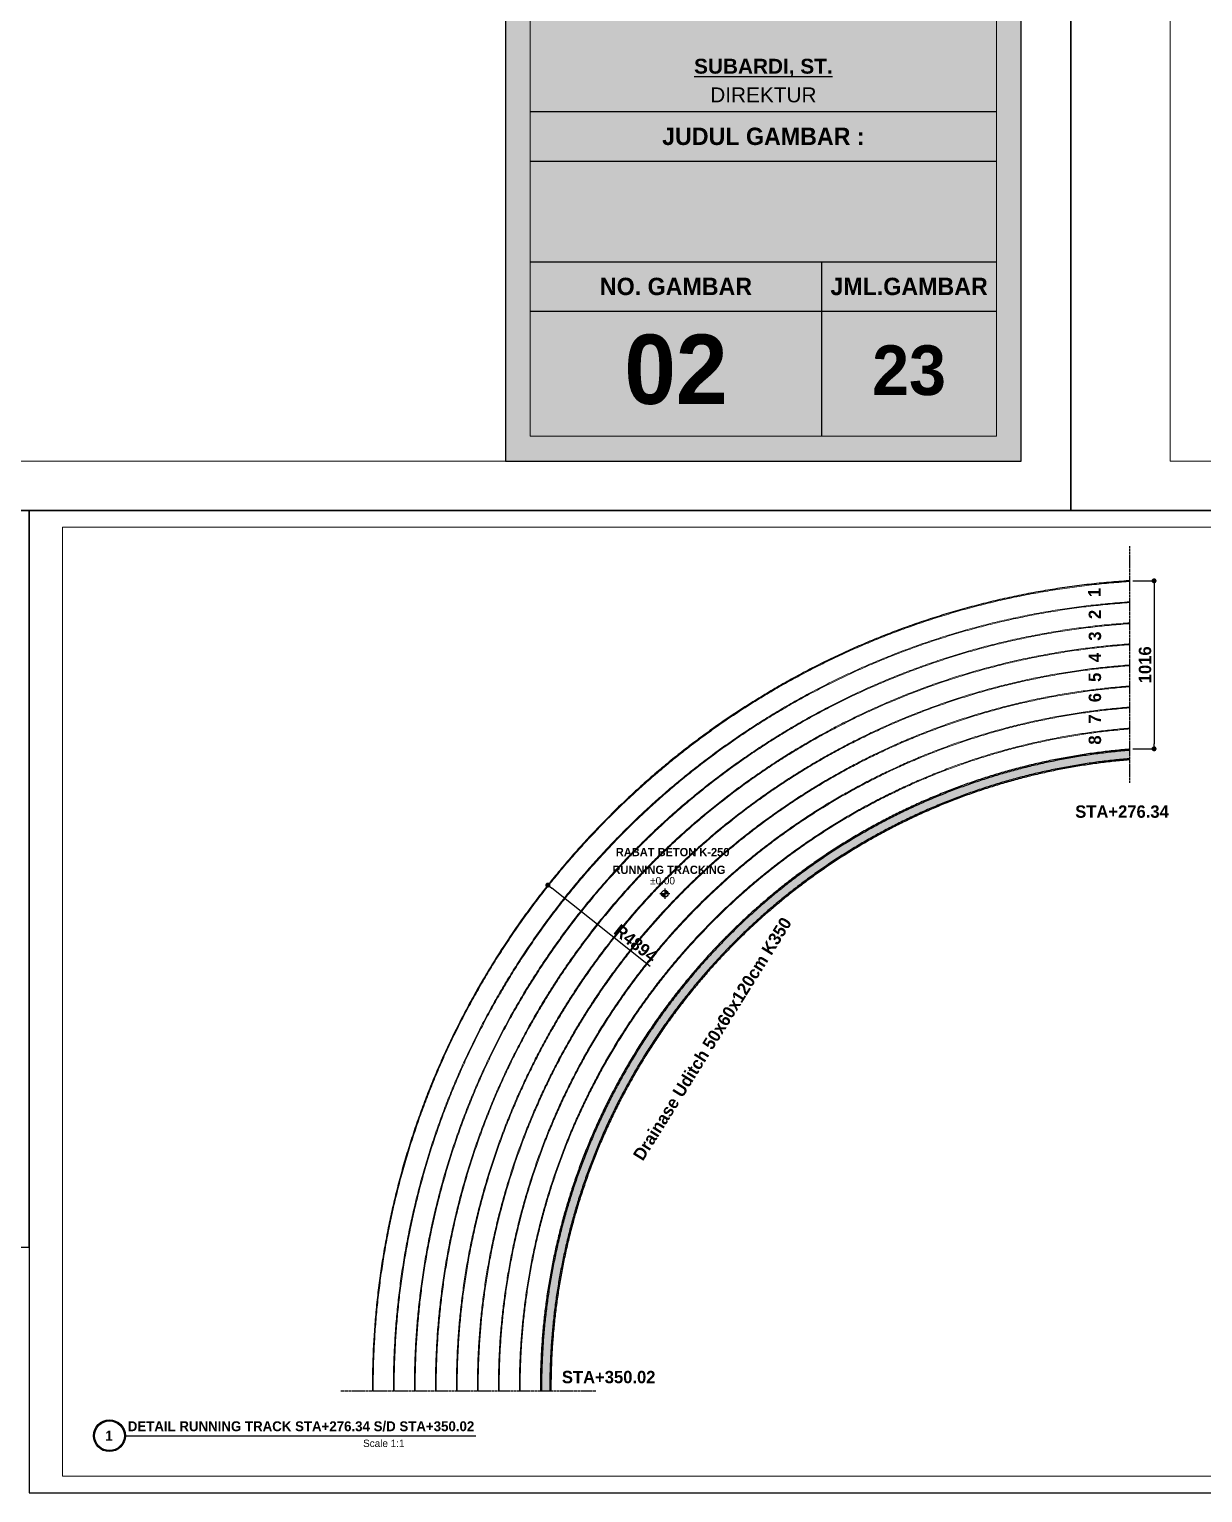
# Model space of a CAD drawing. Header units: centimetres. Extents: x -292707 to 138715, y -53922 to 66277.
# Drawn here: x 56815 to 63913, y -13157 to -4306 of the extents above; entities that cross this region are included whole.
import ezdxf
from ezdxf.xclip import XClip

# ---------------------------------------------------------------- set-up
doc = ezdxf.new("R2010")
doc.units = ezdxf.units.CM
doc.header["$XCLIPFRAME"] = 0
doc.linetypes.add('CENTER', pattern=[2, 1.25, -0.25, 0.25, -0.25])
doc.linetypes.add('HIDDEN', pattern=[9.525, 6.35, -3.175])
for name, color, linetype in [('A-ALINE-1', 91, 'Continuous'), ('A-ALINE-2', 101, 'Continuous'), ('A-ALINE-4', 113, 'Continuous'), ('A-ALINE-7', 119, 'Continuous'), ('A-ANNOTATION', 144, 'Continuous'), ('A-DIM', 157, 'Continuous'), ('A-TEXT', 254, 'Continuous')]:
    doc.layers.add(name, color=color, linetype=linetype)
for name, color, linetype, lineweight, true_color in [('A-FILL-1', 250, 'Continuous', 0, 0x333333), ('A-FILL-4', 9, 'Continuous', 0, 0x808080), ('A-FILL-5', 7, 'Continuous', 0, 0x999999), ('A-FILL-7', 7, 'Continuous', 0, 0xcccccc)]:
    doc.layers.add(name, color=color, linetype=linetype, lineweight=lineweight, true_color=true_color)
doc.layers.add('A-SWING AREA', color=7, linetype='Continuous', lineweight=0, true_color=0xf7f7f7, transparency=0.2)
doc.styles.add('Scale 1000', font='GOTHICB.TTF', dxfattribs={"height": 150})
doc.styles.add('Scale 170', font='GOTHICB.TTF', dxfattribs={"height": 50})
doc.styles.add('Scale 200', font='GOTHICB.TTF', dxfattribs={"height": 75})
doc.styles.add('Scale 80', font='GOTHICB.TTF', dxfattribs={"height": 20})
doc.dimstyles.new('Scale 200', dxfattribs={"dimscale": 0, "dimtxt": 75, "dimasz": 30, "dimexe": 2, "dimexo": 2, "dimgap": 15, "dimtad": 1, "dimdec": 0, "dimtxsty": 'Scale 200', "dimblk": 'DOT', "dimcen": 3.5, "dimclrd": 256, "dimclre": 256, "dimclrt": 254, "dimadec": 0, "dimazin": 0, "dimtfac": 1, "dimtdec": 0, "dimtmove": 0, "dimatfit": 3, "dimldrblk": 'DOTSMALL', "dimfxl": 1, "dimtfillclr": 256, "dimlwd": -1, "dimlwe": -1, "dimarcsym": 0})

# ---------------------------------------------------------------- blocks, each defined once
blk = doc.blocks.new('jhgkjhkjhkjh')
at = {"layer": 'A-SWING AREA', "transparency": 33554457}
h = blk.add_hatch(color=256, dxfattribs=at)
h.dxf.hatch_style = 1
h.paths.add_polyline_path([(-933.61, 931.53), (-881.61, 931.53), (-881.61, 1218.53), (-933.61, 1218.53)])
at = {"layer": 'A-ALINE-1', "ltscale": 0.25}
blk.add_lwpolyline([(-933.61, 931.53), (-881.61, 931.53), (-881.61, 1218.53), (-933.61, 1218.53)], close=True, dxfattribs=at)
at = {"layer": 'A-ALINE-4', "ltscale": 0.25}
for points in [[(-931.11, 966.75), (-884.11, 966.75)], [(-931.11, 966.75), (-884.11, 966.75)], [(-931.11, 961.75), (-884.11, 961.75)], [(-931.11, 951.62), (-884.11, 951.62)], [(-901.74, 951.62), (-901.74, 934.03)], [(-931.11, 946.62), (-884.11, 946.62)]]:
    blk.add_lwpolyline(points, dxfattribs=at)
at = {"layer": 'A-FILL-1', "ltscale": 0.25}
blk.add_lwpolyline([(-1286.61, 931.53), (-933.61, 931.53), (-933.61, 1218.53), (-1286.61, 1218.53)], close=True, dxfattribs=at)
at = {"layer": 'A-FILL-1'}
blk.add_lwpolyline([(-931.11, 934.03), (-884.11, 934.03), (-884.11, 1216.03), (-931.11, 1216.03)], close=True, dxfattribs=at)
at = {"layer": 'Defpoints'}
blk.add_lwpolyline([(-1296.61, 926.53), (-876.61, 926.53), (-876.61, 1223.53), (-1296.61, 1223.53)], close=True, dxfattribs=at)
at = {"layer": 'A-TEXT', "ltscale": 0.25, "attachment_point": 5, "style": 'Scale 170'}
for s, width, insert, char_height in [('{\\fArial|b1|i0|c0|p34;\\LSUBARDI, ST.}', 47, (-907.61, 971.16), 1.5), ('{\\fArial|b0|i0|c0|p34;DIREKTUR}', 47, (-907.61, 968.43), 1.5), ('{\\fCentury Gothic|b1|i0|c0|p34;JUDUL GAMBAR :}', 47, (-907.61, 964.25), 1.75), ('{\\fCentury Gothic|b1|i0|c0|p34;NO. GAMBAR}', 29.375, (-916.42, 949.12), 1.75), ('{\\fCentury Gothic|b1|i0|c0|p34;JML.GAMBAR}', 29.375, (-892.92, 949.12), 1.75), ('23', 47, (-892.92, 940.65), 5)]:
    blk.add_mtext_dynamic_manual_height_columns(s, width=width, gutter_width=105, heights=[0], dxfattribs=dict(at, insert=insert, char_height=char_height))
blk = doc.blocks.new('*U447')
at = {"layer": 'A-ANNOTATION'}
h = blk.add_hatch(color=256, dxfattribs=at)
h.dxf.hatch_style = 1
h.paths.add_polyline_path([(62379.6, 26197.9, 1), (62443.6, 26197.9, 1)])
h.paths.add_polyline_path([(62441.6, 26197.9, -1), (62381.6, 26197.9, -1)], flags=16)
blk.add_lwpolyline([(62443.6, 26197.9), (63150.1, 26197.9)], dxfattribs=at)
for radius in [32, 30]:
    blk.add_circle((62411.6, 26197.9), radius, dxfattribs=at)
blk = doc.blocks.new('hgfhgfh')
at = {"ltscale": 5}
h = blk.add_hatch(dxfattribs=at)
h.set_pattern_fill('AR-CONC', color=256, scale=2)
h.paths.add_polyline_path([(35212.7, -28949.7), (35212.7, -33830.8), (36794, -33830.8), (36794, -32814.8), (37108.1, -32814.8, -0.231727)])
at = {"layer": 'A-FILL-5'}
h = blk.add_hatch(color=256, dxfattribs=at)
h.dxf.hatch_style = 1
edge = h.paths.add_edge_path()
edge.add_arc((36668.5, -28964.9), 40, 0, 360)
h = blk.add_hatch(color=256, dxfattribs=at)
h.dxf.hatch_style = 1
edge = h.paths.add_edge_path()
edge.add_arc((51448.5, -28964.6), 40, 0, 360)
at = {"layer": 'A-FILL-7'}
h = blk.add_hatch(color=256, dxfattribs=at)
h.dxf.hatch_style = 1
h.paths.add_polyline_path([(48329.1, -25086.8), (39823.1, -25086.8, 0.929837), (39827.6, -32807.8), (48333.6, -32807.8, 0.942911)])
h.paths.add_polyline_path([(48332.1, -32757.8), (39829.4, -32757.8, -0.929395), (39824.9, -25136.8), (48327.6, -25136.8, -0.942549)], flags=16)
h.paths.add_polyline_path([(48331.9, -32750.8), (39829.7, -32750.8, -0.929332), (39825.2, -25143.8), (48327.4, -25143.8, -0.942498)], flags=0)
h.paths.add_polyline_path([(51488.5, -28964.6, -1), (51408.5, -28964.6, -1)], flags=0)
h.paths.add_polyline_path([(51483.5, -28964.6, -1), (51413.5, -28964.6, -1)], flags=0)
h.paths.add_polyline_path([(36628.5, -28964.9, -1), (36708.5, -28964.9, -1)], flags=0)
h.paths.add_polyline_path([(36633.5, -28964.9, -1), (36703.5, -28964.9, -1)], flags=0)
at = {"ltscale": 5}
blk.add_lwpolyline([(35212.7, -28949.7), (35212.7, -33830.8), (36794, -33830.8)], dxfattribs=at)
at = {"layer": 'A-ALINE-2', "ltscale": 0.14}
for p, q in [((48357.1, -24063.8), (39787.8, -24063.8)), ((39792.9, -33830.8), (48362.2, -33830.8))]:
    blk.add_line(p, q, dxfattribs=at)
for centre, radius, start, end in [((40106.4, -28947.1), 4893.7, 93.73327, 266.32638), ((48104.3, -28947.4), 4890.2, 273.02311, 87.03654)]:
    blk.add_arc(centre, radius, start, end, dxfattribs=at)
at = {"layer": 'A-ALINE-7', "ltscale": 0.14}
for p, q in [((48329.3, -25079.8), (39822.8, -25079.8)), ((48329.1, -25086.8), (39823.1, -25086.8)), ((48327.6, -25136.8), (39824.9, -25136.8)), ((48327.4, -25143.8), (39825.2, -25143.8)), ((39827.3, -32814.8), (48333.8, -32814.8)), ((39827.6, -32807.8), (48333.6, -32807.8)), ((39829.4, -32757.8), (48332.1, -32757.8)), ((39829.7, -32750.8), (48331.9, -32750.8))]:
    blk.add_line(p, q, dxfattribs=at)
at = {"layer": 'A-ALINE-7', "ltscale": 0.5}
for p, q in [((39827.3, -32814.8), (36794, -32814.8)), ((36794, -32814.8), (36794, -33830.8)), ((39827.3, -32814.8), (36794, -32814.8)), ((36794, -32814.8), (36794, -33814.8)), ((36794, -33814.8), (39822.7, -33814.8)), ((36794, -33830.8), (39822.7, -33830.8))]:
    blk.add_line(p, q, dxfattribs=at)
at = {"layer": 'A-ALINE-7', "ltscale": 0.25}
for p, q in [((36984.2, -32823.6), (36984.2, -32923)), ((36984.2, -32950.6), (36984.2, -33050)), ((36984.2, -33077.6), (36984.2, -33177)), ((36984.2, -33204.6), (36984.2, -33304)), ((36984.2, -33331.6), (36984.2, -33431)), ((36984.2, -33458.6), (36984.2, -33558)), ((36984.2, -33585.6), (36984.2, -33685)), ((36984.2, -33712.6), (36984.2, -33812))]:
    blk.add_line(p, q, dxfattribs=at)
at = {"layer": 'A-ALINE-7', "ltscale": 0.14}
for centre, radius, start, end in [((40106.4, -28947.1), 3877.7, 94.19412, 265.8729), ((40106.4, -28947.1), 3870.7, 94.19791, 265.86916), ((40106.4, -28947.1), 3820.7, 94.2253, 265.84221), ((48104.3, -28947.4), 3817.2, 273.42183, 86.64568), ((48104.3, -28947.4), 3867.2, 273.39963, 86.66744), ((48104.3, -28947.4), 3874.2, 273.39656, 86.67045), ((40106.4, -28947.1), 3813.7, 94.22918, 265.83839), ((48104.3, -28947.4), 3810.2, 273.42497, 86.6426)]:
    blk.add_arc(centre, radius, start, end, dxfattribs=at)
at = {"layer": 'A-FILL-4', "ltscale": 0.14}
for p, q in [((48357.1, -24063.8), (39787.8, -24063.8)), ((48357, -24068.8), (39787.9, -24068.8)), ((48353.8, -24190.8), (39792, -24190.8)), ((48353.7, -24195.8), (39792.1, -24195.8)), ((48350.5, -24317.8), (39796.2, -24317.8)), ((48350.3, -24322.8), (39796.3, -24322.8)), ((48347.1, -24444.8), (39800.5, -24444.8)), ((48346.9, -24449.8), (39800.6, -24449.8)), ((48343.6, -24571.8), (39804.8, -24571.8)), ((48343.5, -24576.8), (39805, -24576.8)), ((48340.1, -24698.8), (39809.2, -24698.8)), ((48340, -24703.8), (39809.4, -24703.8)), ((48336.6, -24825.8), (39813.7, -24825.8)), ((48336.4, -24830.8), (39813.8, -24830.8)), ((48333, -24952.8), (39818.2, -24952.8)), ((48332.8, -24957.8), (39818.4, -24957.8)), ((39822.8, -32941.8), (48337.6, -32941.8)), ((39823, -32936.8), (48337.4, -32936.8)), ((39818.3, -33068.8), (48341.2, -33068.8)), ((39818.5, -33063.8), (48341.1, -33063.8)), ((39814.1, -33190.8), (48344.7, -33190.8)), ((39813.9, -33195.8), (48344.9, -33195.8)), ((39809.6, -33322.8), (48348.4, -33322.8)), ((39809.8, -33317.8), (48348.3, -33317.8)), ((39805.3, -33449.8), (48351.9, -33449.8)), ((39805.5, -33444.8), (48351.8, -33444.8)), ((39801.1, -33576.8), (48355.4, -33576.8)), ((39801.3, -33571.8), (48355.3, -33571.8)), ((39797, -33703.8), (48358.8, -33703.8)), ((39797.1, -33698.8), (48358.7, -33698.8)), ((39792.9, -33830.8), (48362.2, -33830.8)), ((39793, -33825.8), (48362.1, -33825.8))]:
    blk.add_line(p, q, dxfattribs=at)
for centre, radius, start, end in [((40106.4, -28947.1), 4893.7, 93.73327, 266.32638), ((40106.4, -28947.1), 4888.7, 93.73518, 266.3245), ((48104.3, -28947.4), 4885.2, 273.02465, 87.03502), ((48104.3, -28947.4), 4890.2, 273.02311, 87.03654), ((40106.4, -28947.1), 4766.7, 93.78269, 266.27774), ((40106.4, -28947.1), 4761.7, 93.78468, 266.27579), ((48104.3, -28947.4), 4758.2, 273.06476, 86.9957), ((48104.3, -28947.4), 4763.2, 273.06315, 86.99728), ((40106.4, -28947.1), 4639.7, 93.83413, 266.22713), ((40106.4, -28947.1), 4634.7, 93.8362, 266.22509), ((48104.3, -28947.4), 4631.2, 273.10651, 86.95478), ((48104.3, -28947.4), 4636.2, 273.10483, 86.95642), ((40106.4, -28947.1), 4512.7, 93.88773, 266.17438), ((40106.4, -28947.1), 4507.7, 93.88989, 266.17226), ((48104.3, -28947.4), 4504.2, 273.15001, 86.91213), ((48104.3, -28947.4), 4509.2, 273.14826, 86.91385), ((40106.4, -28947.1), 4385.7, 93.94364, 266.11937), ((40106.4, -28947.1), 4380.7, 93.94589, 266.11715), ((48104.3, -28947.4), 4377.2, 273.19539, 86.86765), ((48104.3, -28947.4), 4382.2, 273.19357, 86.86944), ((40106.4, -28947.1), 4258.7, 94.00203, 266.06191), ((40106.4, -28947.1), 4253.7, 94.00439, 266.05959), ((48104.3, -28947.4), 4250.2, 273.2428, 86.82118), ((48104.3, -28947.4), 4255.2, 273.24089, 86.82305), ((40106.4, -28947.1), 4131.7, 94.0631, 266.00182), ((40106.4, -28947.1), 4126.7, 94.06556, 265.9994), ((48104.3, -28947.4), 4123.2, 273.29237, 86.77258), ((48104.3, -28947.4), 4128.2, 273.29038, 86.77454), ((40106.4, -28947.1), 4004.7, 94.12705, 265.93889), ((40106.4, -28947.1), 3999.7, 94.12963, 265.93635), ((48104.3, -28947.4), 3996.2, 273.3443, 86.72169), ((48104.3, -28947.4), 4001.2, 273.3422, 86.72374)]:
    blk.add_arc(centre, radius, start, end, dxfattribs=at)
at = {"layer": 'A-FILL-7', "linetype": 'HIDDEN', "ltscale": 0.5}
for p, q in [((39823.1, -32936.8), (36794, -32936.8)), ((39823.1, -32941.8), (36794, -32941.8)), ((39823.1, -33063.8), (36794, -33063.8)), ((39823.1, -33068.8), (36794, -33068.8)), ((39823.1, -33190.8), (36794, -33190.8)), ((39823.1, -33195.8), (36794, -33195.8)), ((39823.1, -33317.8), (36794, -33317.8)), ((39823.1, -33322.8), (36794, -33322.8)), ((39823.1, -33444.8), (36794, -33444.8)), ((39823.1, -33449.8), (36794, -33449.8)), ((39823.1, -33571.8), (36794, -33571.8)), ((39823.1, -33576.8), (36794, -33576.8)), ((39823.1, -33698.8), (36794, -33698.8)), ((39823.1, -33703.8), (36794, -33703.8))]:
    blk.add_line(p, q, dxfattribs=at)
at = {"layer": 'A-TEXT', "ltscale": 0.25}
blk.add_line((36594, -33687.4), (36594, -32913.4), dxfattribs=at)
blk.add_line((36594, -33687.4), (36594, -32913.4), dxfattribs=at)
for centre, radius in [((36668.5, -28964.9), 40), ((36668.5, -28964.9), 35), ((51448.5, -28964.6), 40), ((51448.5, -28964.6), 35)]:
    blk.add_circle(centre, radius, dxfattribs=at)
at = {"layer": 'A-TEXT', "style": 'Scale 1000'}
blk.add_text('S T A R T', height=125, rotation=270, dxfattribs=at).set_placement((36624.3, -33004.5))
blk.add_text('S T A R T', height=125, rotation=270, dxfattribs=at).set_placement((36624.3, -33004.5))
blk = doc.blocks.new('_Dot')
at = {"color": 0, "linetype": 'ByBlock', "lineweight": -2}
blk.add_line((-0.5, 0), (-1, 0), dxfattribs=at)
at = {"color": 0, "linetype": 'ByBlock', "const_width": 0.5}
blk.add_lwpolyline([(-0.25, 0, 1), (0.25, 0, 1)], format="xyb", close=True, dxfattribs=at)
blk = doc.blocks.new('*D479')
at = {"layer": 'A-DIM', "ltscale": 5, "transparency": 16777216}
blk.add_line((60571.2, -9974), (59975.2, -9500.8), dxfattribs=at)
at = {"layer": 'Defpoints', "color": 0, "ltscale": 5, "transparency": 16777216}
for p in [(59951.7, -9482.1), (63784.3, -12525.2)]:
    blk.add_point(p, dxfattribs=at)
at = {"layer": 'A-DIM', "ltscale": 5, "transparency": 16777216, "xscale": 30, "yscale": 30, "zscale": 30, "rotation": 141.5499245988186}
blk.add_blockref('_Dot', (59951.7, -9482.1), dxfattribs=at)
at = {"layer": 'A-DIM', "color": 254, "ltscale": 5, "transparency": 16777216, "insert": (60482.9, -9834.4), "char_height": 75, "attachment_point": 5, "rotation": 321.54992, "style": 'Scale 200'}
blk.add_mtext('R4894', dxfattribs=at)
blk = doc.blocks.new('_DotSmall')
at = {"color": 0, "linetype": 'ByBlock', "const_width": 0.5}
blk.add_lwpolyline([(-0.0625, 0, 1), (0.0625, 0, 1)], format="xyb", close=True, dxfattribs=at)
blk = doc.blocks.new('*D480')
at = {"layer": 'A-DIM', "ltscale": 5, "transparency": 16777216}
for p, q in [((63490.8, -7641.8), (63620.4, -7641.8)), ((63618.4, -7671.8), (63618.4, -8628)), ((63490.8, -8658), (63620.4, -8658))]:
    blk.add_line(p, q, dxfattribs=at)
at = {"layer": 'Defpoints', "color": 0, "ltscale": 5, "transparency": 16777216}
for p in [(63488.8, -7641.8), (63488.8, -8658), (63618.4, -8658)]:
    blk.add_point(p, dxfattribs=at)
at = {"layer": 'A-DIM', "ltscale": 5, "transparency": 16777216, "xscale": 30, "yscale": 30, "zscale": 30}
for p, rotation in [((63618.4, -7641.8), 90), ((63618.4, -8658), 270)]:
    blk.add_blockref('_Dot', p, dxfattribs=dict(at, rotation=rotation))
at = {"layer": 'A-DIM', "color": 254, "ltscale": 5, "transparency": 16777216, "insert": (63564, -8149.9), "char_height": 75, "attachment_point": 5, "rotation": 90, "style": 'Scale 200'}
blk.add_mtext('1016', dxfattribs=at)
blk = doc.blocks.new('A$Cddc2adb0')
at = {"ltscale": 5, "char_height": 75, "attachment_point": 1, "rotation": 90, "style": 'Scale 200'}
for s, heights, insert in [('\\pi74.34502;1', [0], (0, 881.6)), ('\\pi63.17914;2', [0], (3.1, 759.8)), ('\\pi63.28112;3', [0], (3.1, 628.5)), ('\\pi62.46534;4', [51.3], (3.1, 499.8)), ('\\pi63.58703,t213.58703;5', [0], (3.1, 379.1)), ('\\pi65.62646;6', [0], (3.1, 254.4)), ('\\pi64.55576;7', [0], (3.1, 125.7)), ('\\pi63.12816;8', [0], (3.1, 0))]:
    blk.add_mtext_dynamic_manual_height_columns(s, width=178.313, gutter_width=250, heights=heights, dxfattribs=dict(at, insert=insert))
blk = doc.blocks.new('A$Cb0f2a979')
at = {"layer": 'A-ANNOTATION'}
h = blk.add_hatch(color=256, dxfattribs=at)
h.dxf.hatch_style = 1
h.paths.add_polyline_path([(2.5, 1.5, 0.414214), (1.5, 2.5), (1.5, 1.5)])
h.paths.add_polyline_path([(1.5, 1.5), (0.5, 1.5, 0.414214), (1.5, 0.5)])
for points in [[(3, 1.5), (0, 1.5)], [(1.5, 3), (1.5, 0)]]:
    blk.add_lwpolyline(points, dxfattribs=at)
blk.add_circle((1.5, 1.5), 1, dxfattribs=at)

msp = doc.modelspace()

# ---------------------------------------------------------------- linework, layer by layer
at = {"layer": 'A-TEXT', "linetype": 'CENTER', "ltscale": 10}
for points in [[(63472.1, -8863.2), (63472.1, -7431.3)], [(60242.8, -12543), (58700.5, -12543)]]:
    msp.add_lwpolyline(points, dxfattribs=at)

# ---------------------------------------------------------------- block references
ref = msp.add_blockref('hgfhgfh', (23677.8, 16422))
XClip(ref).set_block_clipping_path([(39794.2949152625, -25285.1242614318), (36564.9986283913, -28964.933163905), (34387.9669849381, -28964.933163905), (34387.9669849381, -25818.5058990989), (39794.2949152625, -23683.0300914254)])
at = {"ltscale": 5}
msp.add_blockref('A$Cddc2adb0', (63219.7, -8695.9), dxfattribs=at)
at = {"ltscale": 0.25, "xscale": 20.57118607998474, "yscale": 20.57118607998474, "zscale": 20.57118607998474}
msp.add_blockref('A$Cb0f2a979', (60628.2, -9565.3), dxfattribs=at)
at = {"layer": 'A-TEXT'}
for name, p, xscale, yscale, zscale in [('jhgkjhkjhkjh', (115711.9, -62809), 60, 60, 60), ('jhgkjhkjhkjh', (140911.9, -62809), 60, 60, 60), ('jhgkjhkjhkjh', (69964.4, -25570.2), 15, 15, 15), ('jhgkjhkjhkjh', (82747.5, -31687.8), 20, 20, 20), ('*U447', (-129934.5, -91406.3), 3, 3, 3)]:
    msp.add_blockref(name, p, dxfattribs=dict(at, xscale=xscale, yscale=yscale, zscale=zscale))

# ---------------------------------------------------------------- texts
at = {"ltscale": 0.25, "attachment_point": 1, "style": 'Scale 170'}
for s, width, insert, char_height in [('RABAT BETON K-250', 690.776, (60362.8, -9257.5), 50), ('RUNNING TRACKING', 1021.238, (60342.7, -9364.5), 50), ('\\pi-135,l225,t225;{\\fCentury Gothic|b0|i0|c0|p34;±0.00}', 1021.238, (60480.5, -9433), 45)]:
    msp.add_mtext_dynamic_manual_height_columns(s, width=width, gutter_width=250, heights=[0], dxfattribs=dict(at, insert=insert, char_height=char_height))
at = {"ltscale": 5, "insert": (60462.6, -11115.4), "char_height": 75, "attachment_point": 1, "rotation": 58.00108, "style": 'Scale 200'}
msp.add_mtext_dynamic_manual_height_columns('Drainase Uditch 50x60x120cm K350', width=1993.78, gutter_width=250, heights=[0], dxfattribs=at)
at = {"layer": 'A-TEXT', "ltscale": 0.25}
for s, width, gutter_width, insert, char_height, attachment_point, style in [('02', 1762.5, 6300, (60726.5, -6365.3), 420, 5, 'Scale 170'), ('STA+276.34', 506.231, 750, (63141.6, -9000), 75, 1, 'Scale 200'), ('STA+350.02', 506.231, 750, (60036.7, -12420.1), 75, 1, 'Scale 200'), ('DETAIL RUNNING TRACK STA+276.34 S/D STA+350.02', 2173.156, 225, (59506.7, -12756.1), 60, 6, 'Scale 80'), ('1', 186, 225, (57297.3, -12812.5), 60, 5, 'Scale 80'), ('{\\fCentury Gothic|b0|i0|c0|p34;Scale 1:1}', 1627.059, 225, (59085.1, -12858.7), 45, 6, 'Scale 80')]:
    msp.add_mtext_dynamic_manual_height_columns(s, width=width, gutter_width=gutter_width, heights=[0], dxfattribs=dict(at, insert=insert, char_height=char_height, attachment_point=attachment_point, style=style))

# ---------------------------------------------------------------- dimensions: what is measured, and where the dimension line sits
at = {"layer": 'A-DIM', "ltscale": 5}
dim = msp.add_aligned_dim(p1=(63488.8, -7641.8), p2=(63488.8, -8658), distance=129.5, dimstyle='Scale 200', override={"dimscale": 1}, dxfattribs=at)
dim.commit()
dim.dimension.update_dxf_attribs({"geometry": '*D480', "text_midpoint": (63564, -8149.9)})
dim = msp.add_radius_dim(center=(63784.3, -12525.2), mpoint=(59951.7, -9482.1), dimstyle='Scale 200', override={"dimscale": 1}, dxfattribs=at)
dim.commit()
dim.dimension.update_dxf_attribs({"geometry": '*D479', "text_midpoint": (60449, -9877), "dimtype": 164})

doc.saveas('drawing.dxf')
